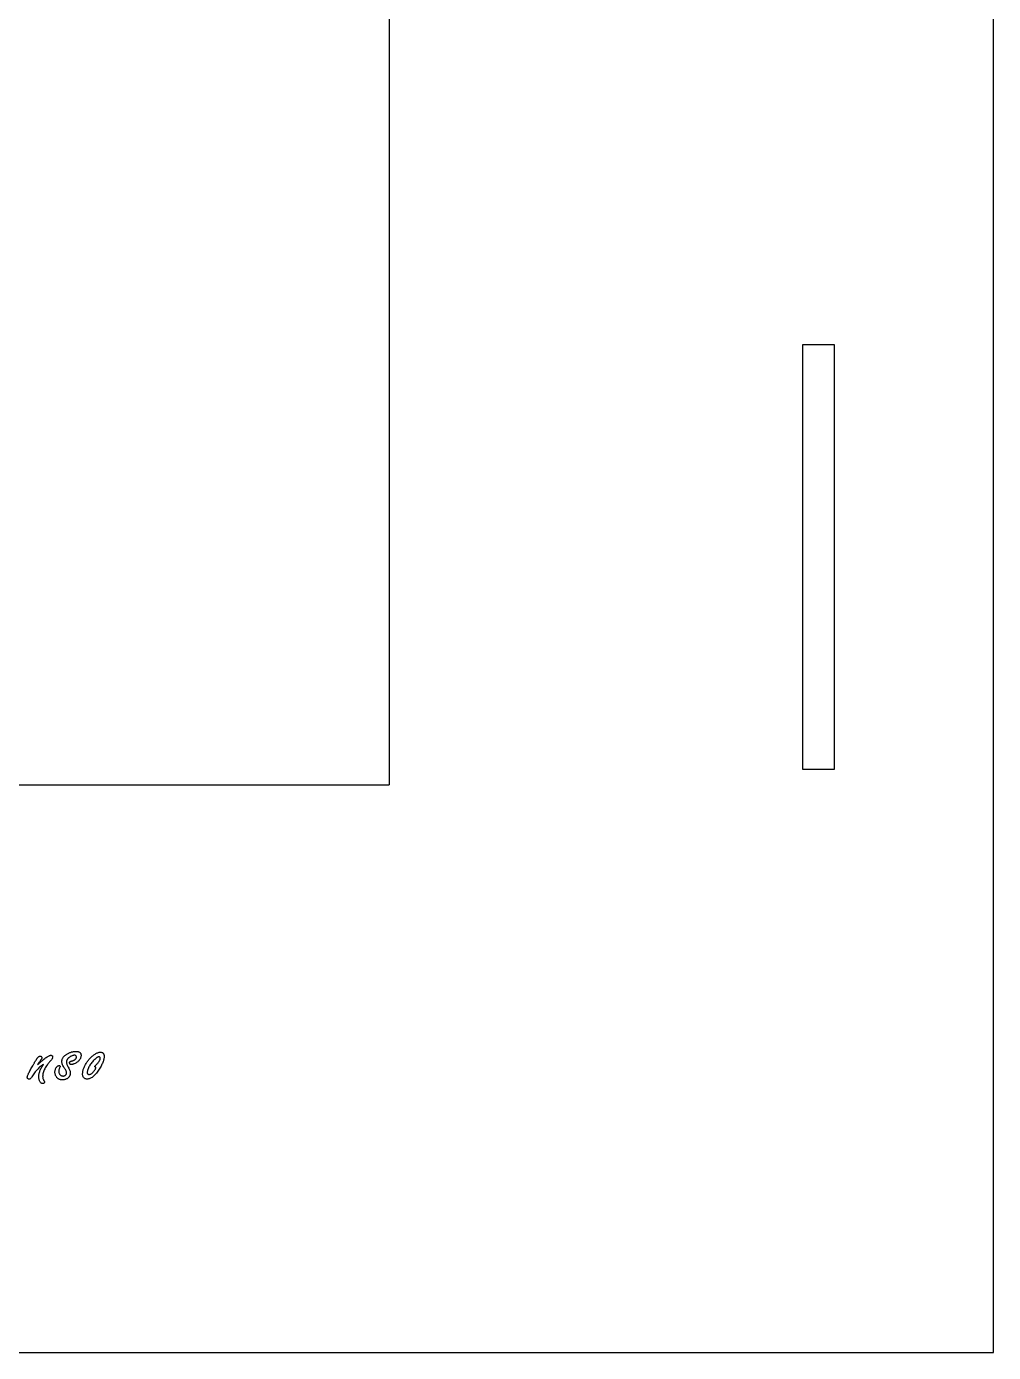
# Model space of a CAD drawing. Header units: millimetres. Extents: x 1 to 632, y 0 to 1598.
# Drawn here: x 540.8 to 631.9, y 1347.9 to 1472.9 of the extents above; entities that cross this region are included whole.
import ezdxf

# ---------------------------------------------------------------- set-up
doc = ezdxf.new("R2010")
doc.units = ezdxf.units.MM

msp = doc.modelspace()

# ---------------------------------------------------------------- linework, layer by layer
at = {"color": 7, "linetype": 'Continuous', "lineweight": 25}
for p, q in [((631.95, 1347.89), (631.95, 1597.89)), ((574.95, 1504.39), (574.95, 1401.39)), ((616.95, 1442.89), (613.95, 1442.89)), ((613.95, 1442.89), (613.95, 1402.89)), ((616.95, 1402.89), (616.95, 1442.89)), ((613.95, 1402.89), (616.95, 1402.89)), ((451.95, 1401.39), (574.95, 1401.39)), ((1.95, 1347.89), (631.95, 1347.89))]:
    msp.add_line(p, q, dxfattribs=at)
for points, knots in [([(544.52, 1375.99), (544.55, 1376.01), (544.62, 1376.05), (544.73, 1376.11), (544.84, 1376.16), (544.95, 1376.2), (545.06, 1376.23), (545.18, 1376.25), (545.29, 1376.27), (545.37, 1376.27), (545.41, 1376.27)], [0, 0, 0, 0, 0.131276, 0.260421, 0.386411, 0.51105, 0.632802, 0.754718, 0.87654, 1, 1, 1, 1]), ([(545.41, 1376.27), (545.45, 1376.27), (545.52, 1376.27), (545.62, 1376.25), (545.7, 1376.22), (545.77, 1376.18), (545.83, 1376.13), (545.87, 1376.07), (545.89, 1375.99), (545.9, 1375.94), (545.9, 1375.91)], [0, 0, 0, 0, 0.166426, 0.311906, 0.438686, 0.553298, 0.659415, 0.764791, 0.87562, 1, 1, 1, 1]), ([(542.35, 1375.04), (542.3, 1375.01), (542.2, 1374.95), (542.06, 1374.84), (541.92, 1374.71), (541.78, 1374.57), (541.64, 1374.42), (541.51, 1374.25), (541.38, 1374.06), (541.3, 1373.93), (541.26, 1373.86)], [0, 0, 0, 0, 0.105891, 0.215225, 0.330638, 0.451254, 0.57811, 0.711221, 0.852392, 1, 1, 1, 1]), ([(541.34, 1374.92), (541.36, 1374.96), (541.4, 1375.03), (541.46, 1375.14), (541.52, 1375.24), (541.58, 1375.33), (541.63, 1375.42), (541.68, 1375.49), (541.73, 1375.56), (541.75, 1375.6), (541.77, 1375.62)], [0, 0, 0, 0, 0.162621, 0.316003, 0.455882, 0.586532, 0.705611, 0.815481, 0.912716, 1, 1, 1, 1]), ([(541.77, 1375.62), (541.79, 1375.65), (541.84, 1375.71), (541.91, 1375.78), (541.97, 1375.82), (542.02, 1375.83), (542.04, 1375.83)], [0, 0, 0, 0, 0.341722, 0.614295, 0.830039, 1, 1, 1, 1]), ([(542.08, 1375.43), (542.06, 1375.4), (542, 1375.32), (541.93, 1375.22), (541.86, 1375.12), (541.82, 1375.05), (541.8, 1375.02)], [0, 0, 0, 0, 0.274185, 0.533152, 0.774564, 1, 1, 1, 1]), ([(541.8, 1375.02), (541.82, 1375.03), (541.86, 1375.06), (541.89, 1375.09), (541.91, 1375.11)], [0, 0, 0, 0, 0.506465, 1, 1, 1, 1]), ([(541.91, 1375.11), (541.98, 1375.17), (542.1, 1375.29), (542.29, 1375.45), (542.46, 1375.59), (542.61, 1375.7), (542.75, 1375.79), (542.87, 1375.85), (542.97, 1375.9), (543.03, 1375.9), (543.06, 1375.91)], [0, 0, 0, 0, 0.196356, 0.371483, 0.525523, 0.659334, 0.772626, 0.866661, 0.941783, 1, 1, 1, 1]), ([(541.91, 1373.89), (541.91, 1373.94), (541.92, 1374.03), (541.94, 1374.16), (541.97, 1374.3), (542.02, 1374.44), (542.08, 1374.58), (542.16, 1374.73), (542.25, 1374.88), (542.31, 1374.98), (542.35, 1375.04)], [0, 0, 0, 0, 0.105099, 0.214941, 0.328716, 0.449066, 0.575017, 0.708892, 0.850399, 1, 1, 1, 1]), ([(542.04, 1375.83), (542.06, 1375.83), (542.1, 1375.83), (542.13, 1375.8), (542.14, 1375.79)], [0, 0, 0, 0, 0.470474, 1, 1, 1, 1]), ([(542.2, 1375.67), (542.2, 1375.65), (542.2, 1375.62), (542.17, 1375.56), (542.13, 1375.5), (542.1, 1375.46), (542.08, 1375.43)], [0, 0, 0, 0, 0.172032, 0.390732, 0.6661, 1, 1, 1, 1]), ([(542.14, 1375.79), (542.16, 1375.77), (542.19, 1375.74), (542.2, 1375.69), (542.2, 1375.67)], [0, 0, 0, 0, 0.521383, 1, 1, 1, 1]), ([(543.07, 1375.44), (543.01, 1375.37), (542.89, 1375.24), (542.72, 1375.03), (542.59, 1374.83), (542.47, 1374.63), (542.39, 1374.44), (542.32, 1374.26), (542.28, 1374.09), (542.28, 1373.98), (542.27, 1373.92)], [0, 0, 0, 0, 0.162233, 0.312469, 0.450866, 0.578252, 0.696223, 0.804689, 0.904965, 1, 1, 1, 1]), ([(543.06, 1375.91), (543.08, 1375.9), (543.12, 1375.9), (543.18, 1375.87), (543.21, 1375.8), (543.22, 1375.76), (543.22, 1375.73)], [0, 0, 0, 0, 0.263841, 0.482948, 0.715992, 1, 1, 1, 1]), ([(543.22, 1375.73), (543.21, 1375.71), (543.21, 1375.66), (543.18, 1375.59), (543.13, 1375.52), (543.09, 1375.47), (543.07, 1375.44)], [0, 0, 0, 0, 0.19547, 0.421981, 0.687534, 1, 1, 1, 1]), ([(544.09, 1375.31), (544.09, 1375.34), (544.09, 1375.41), (544.11, 1375.5), (544.15, 1375.59), (544.19, 1375.67), (544.25, 1375.76), (544.33, 1375.84), (544.42, 1375.92), (544.48, 1375.96), (544.52, 1375.99)], [0, 0, 0, 0, 0.1128968, 0.224143, 0.3375197, 0.455323, 0.5777086, 0.7092209, 0.8485878, 1, 1, 1, 1]), ([(544.34, 1374.68), (544.3, 1374.73), (544.23, 1374.84), (544.15, 1375), (544.1, 1375.16), (544.09, 1375.26), (544.09, 1375.31)], [0, 0, 0, 0, 0.292708, 0.554606, 0.786751, 1, 1, 1, 1]), ([(544.82, 1375.73), (544.79, 1375.71), (544.75, 1375.68), (544.69, 1375.63), (544.64, 1375.57), (544.6, 1375.51), (544.56, 1375.45), (544.54, 1375.39), (544.52, 1375.32), (544.52, 1375.28), (544.52, 1375.25)], [0, 0, 0, 0, 0.146969, 0.2857692, 0.414757, 0.5373803, 0.654516, 0.7704745, 0.8834111, 1, 1, 1, 1]), ([(544.52, 1375.25), (544.52, 1375.22), (544.53, 1375.14), (544.56, 1375.03), (544.62, 1374.9), (544.67, 1374.81), (544.69, 1374.77)], [0, 0, 0, 0, 0.199972, 0.429371, 0.696123, 1, 1, 1, 1]), ([(544.81, 1375.18), (544.81, 1375.19), (544.81, 1375.22), (544.83, 1375.27), (544.86, 1375.3), (544.88, 1375.32), (544.89, 1375.33)], [0, 0, 0, 0, 0.257483, 0.504204, 0.740623, 1, 1, 1, 1]), ([(544.97, 1375.04), (544.95, 1375.04), (544.9, 1375.04), (544.85, 1375.07), (544.82, 1375.12), (544.81, 1375.16), (544.81, 1375.18)], [0, 0, 0, 0, 0.287158, 0.521094, 0.739871, 1, 1, 1, 1]), ([(545.29, 1375.91), (545.25, 1375.9), (545.17, 1375.9), (545.06, 1375.86), (544.94, 1375.81), (544.86, 1375.76), (544.82, 1375.73)], [0, 0, 0, 0, 0.21472, 0.450626, 0.710413, 1, 1, 1, 1]), ([(544.89, 1375.33), (544.9, 1375.33), (544.92, 1375.34), (544.97, 1375.35), (545.04, 1375.37), (545.1, 1375.39), (545.13, 1375.39)], [0, 0, 0, 0, 0.098873, 0.296298, 0.595815, 1, 1, 1, 1]), ([(545.26, 1375.11), (545.23, 1375.09), (545.18, 1375.07), (545.1, 1375.05), (545.03, 1375.04), (544.99, 1375.04), (544.97, 1375.04)], [0, 0, 0, 0, 0.295262, 0.559451, 0.794588, 1, 1, 1, 1]), ([(545.13, 1375.39), (545.15, 1375.4), (545.2, 1375.41), (545.26, 1375.45), (545.32, 1375.49), (545.35, 1375.52), (545.37, 1375.54)], [0, 0, 0, 0, 0.239202, 0.483413, 0.733614, 1, 1, 1, 1]), ([(545.73, 1375.44), (545.7, 1375.41), (545.64, 1375.34), (545.53, 1375.25), (545.4, 1375.17), (545.31, 1375.13), (545.26, 1375.11)], [0, 0, 0, 0, 0.226949, 0.466767, 0.721863, 1, 1, 1, 1]), ([(545.46, 1375.74), (545.46, 1375.76), (545.46, 1375.81), (545.42, 1375.87), (545.36, 1375.9), (545.31, 1375.9), (545.29, 1375.91)], [0, 0, 0, 0, 0.269739, 0.492776, 0.718661, 1, 1, 1, 1]), ([(545.37, 1375.54), (545.38, 1375.55), (545.41, 1375.58), (545.44, 1375.63), (545.46, 1375.68), (545.46, 1375.72), (545.46, 1375.74)], [0, 0, 0, 0, 0.273316, 0.525832, 0.766469, 1, 1, 1, 1]), ([(545.9, 1375.91), (545.9, 1375.87), (545.89, 1375.79), (545.86, 1375.67), (545.81, 1375.55), (545.76, 1375.48), (545.73, 1375.44)], [0, 0, 0, 0, 0.239144, 0.478578, 0.73249, 1, 1, 1, 1]), ([(546.04, 1374.12), (546.04, 1374.16), (546.05, 1374.24), (546.07, 1374.37), (546.09, 1374.5), (546.13, 1374.63), (546.19, 1374.77), (546.25, 1374.91), (546.33, 1375.05), (546.38, 1375.14), (546.41, 1375.19)], [0, 0, 0, 0, 0.108519, 0.220993, 0.336012, 0.457595, 0.583328, 0.716037, 0.854473, 1, 1, 1, 1]), ([(546.41, 1375.19), (546.44, 1375.23), (546.5, 1375.32), (546.59, 1375.44), (546.69, 1375.56), (546.79, 1375.67), (546.89, 1375.77), (547, 1375.86), (547.11, 1375.95), (547.19, 1376), (547.23, 1376.02)], [0, 0, 0, 0, 0.133989, 0.264935, 0.392962, 0.517827, 0.641255, 0.762263, 0.881257, 1, 1, 1, 1]), ([(547.19, 1375.52), (547.14, 1375.47), (547.04, 1375.38), (546.9, 1375.22), (546.78, 1375.06), (546.71, 1374.95), (546.68, 1374.89)], [0, 0, 0, 0, 0.270385, 0.525572, 0.769177, 1, 1, 1, 1]), ([(547.58, 1375.76), (547.57, 1375.76), (547.55, 1375.76), (547.51, 1375.75), (547.46, 1375.73), (547.42, 1375.7), (547.37, 1375.67), (547.31, 1375.63), (547.25, 1375.58), (547.21, 1375.54), (547.19, 1375.52)], [0, 0, 0, 0, 0.075745, 0.164273, 0.264548, 0.37888, 0.510413, 0.658288, 0.820853, 1, 1, 1, 1]), ([(547.2, 1374.85), (547.2, 1374.86), (547.21, 1374.88), (547.24, 1374.91), (547.28, 1374.96), (547.31, 1375), (547.33, 1375.02)], [0, 0, 0, 0, 0.105776, 0.311641, 0.6046, 1, 1, 1, 1]), ([(547.23, 1376.02), (547.27, 1376.05), (547.36, 1376.1), (547.48, 1376.15), (547.61, 1376.19), (547.69, 1376.19), (547.73, 1376.2)], [0, 0, 0, 0, 0.287757, 0.548111, 0.782659, 1, 1, 1, 1]), ([(547.33, 1375.02), (547.36, 1375.05), (547.42, 1375.11), (547.5, 1375.2), (547.56, 1375.28), (547.62, 1375.36), (547.66, 1375.44), (547.69, 1375.51), (547.71, 1375.58), (547.71, 1375.62), (547.71, 1375.64)], [0, 0, 0, 0, 0.173763, 0.331792, 0.475505, 0.605404, 0.721439, 0.824005, 0.917266, 1, 1, 1, 1]), ([(548.07, 1375.81), (548.07, 1375.77), (548.07, 1375.67), (548.04, 1375.53), (548, 1375.38), (547.94, 1375.22), (547.87, 1375.06), (547.78, 1374.88), (547.67, 1374.7), (547.59, 1374.57), (547.55, 1374.51)], [0, 0, 0, 0, 0.09364, 0.19504, 0.304141, 0.422157, 0.551297, 0.690286, 0.839521, 1, 1, 1, 1]), ([(547.69, 1375.7), (547.68, 1375.71), (547.67, 1375.73), (547.65, 1375.75), (547.62, 1375.76), (547.59, 1375.76), (547.58, 1375.76)], [0, 0, 0, 0, 0.249992, 0.487376, 0.737853, 1, 1, 1, 1]), ([(547.71, 1375.64), (547.71, 1375.65), (547.71, 1375.67), (547.7, 1375.69), (547.69, 1375.7)], [0, 0, 0, 0, 0.472975, 1, 1, 1, 1]), ([(547.73, 1376.2), (547.75, 1376.19), (547.8, 1376.19), (547.88, 1376.17), (547.94, 1376.14), (547.99, 1376.1), (548.03, 1376.04), (548.05, 1375.98), (548.07, 1375.9), (548.07, 1375.84), (548.07, 1375.81)], [0, 0, 0, 0, 0.136092, 0.258524, 0.372255, 0.480721, 0.592098, 0.712117, 0.846737, 1, 1, 1, 1]), ([(540.83, 1373.84), (540.83, 1373.86), (540.83, 1373.91), (540.86, 1373.99), (540.9, 1374.1), (540.96, 1374.22), (541.03, 1374.37), (541.12, 1374.53), (541.22, 1374.72), (541.3, 1374.85), (541.34, 1374.92)], [0, 0, 0, 0, 0.052192, 0.123697, 0.216356, 0.330957, 0.465253, 0.621904, 0.800107, 1, 1, 1, 1]), ([(540.88, 1373.7), (540.87, 1373.71), (540.86, 1373.73), (540.84, 1373.76), (540.83, 1373.8), (540.83, 1373.83), (540.83, 1373.84)], [0, 0, 0, 0, 0.246538, 0.491739, 0.739939, 1, 1, 1, 1]), ([(541.26, 1373.86), (541.24, 1373.83), (541.2, 1373.77), (541.14, 1373.71), (541.07, 1373.66), (541.02, 1373.66), (541, 1373.66)], [0, 0, 0, 0, 0.3124844, 0.574106, 0.7970581, 1, 1, 1, 1]), ([(542.02, 1373.44), (542, 1373.47), (541.97, 1373.54), (541.94, 1373.65), (541.92, 1373.77), (541.91, 1373.85), (541.91, 1373.89)], [0, 0, 0, 0, 0.230025, 0.470248, 0.725767, 1, 1, 1, 1]), ([(542.27, 1373.92), (542.28, 1373.89), (542.28, 1373.82), (542.3, 1373.71), (542.34, 1373.61), (542.38, 1373.55), (542.4, 1373.52)], [0, 0, 0, 0, 0.24315, 0.488768, 0.737616, 1, 1, 1, 1]), ([(543.43, 1374.3), (543.44, 1374.35), (543.44, 1374.44), (543.47, 1374.57), (543.52, 1374.7), (543.58, 1374.77), (543.6, 1374.8)], [0, 0, 0, 0, 0.267571, 0.518356, 0.75927, 1, 1, 1, 1]), ([(543.57, 1373.86), (543.55, 1373.89), (543.51, 1373.95), (543.47, 1374.06), (543.44, 1374.18), (543.44, 1374.26), (543.43, 1374.3)], [0, 0, 0, 0, 0.2436879, 0.4884419, 0.7385611, 1, 1, 1, 1]), ([(544.15, 1373.59), (544.12, 1373.59), (544.06, 1373.59), (543.97, 1373.6), (543.89, 1373.62), (543.81, 1373.65), (543.75, 1373.69), (543.68, 1373.74), (543.62, 1373.79), (543.59, 1373.83), (543.57, 1373.86)], [0, 0, 0, 0, 0.13905, 0.270716, 0.396302, 0.517928, 0.637667, 0.755662, 0.875743, 1, 1, 1, 1]), ([(543.6, 1374.8), (543.62, 1374.82), (543.65, 1374.86), (543.71, 1374.9), (543.77, 1374.93), (543.81, 1374.93), (543.83, 1374.94)], [0, 0, 0, 0, 0.296007, 0.556185, 0.784676, 1, 1, 1, 1]), ([(543.89, 1374.77), (543.88, 1374.74), (543.85, 1374.68), (543.82, 1374.59), (543.8, 1374.49), (543.8, 1374.42), (543.8, 1374.38)], [0, 0, 0, 0, 0.238023, 0.480256, 0.732119, 1, 1, 1, 1]), ([(543.8, 1374.38), (543.8, 1374.35), (543.8, 1374.29), (543.83, 1374.21), (543.87, 1374.13), (543.91, 1374.09), (543.93, 1374.06)], [0, 0, 0, 0, 0.253297, 0.496511, 0.742223, 1, 1, 1, 1]), ([(543.83, 1374.94), (543.84, 1374.93), (543.87, 1374.93), (543.9, 1374.92), (543.92, 1374.89), (543.93, 1374.87), (543.93, 1374.86)], [0, 0, 0, 0, 0.3063338, 0.5546578, 0.760946, 1, 1, 1, 1]), ([(543.93, 1374.86), (543.93, 1374.85), (543.92, 1374.81), (543.9, 1374.78), (543.89, 1374.77)], [0, 0, 0, 0, 0.398265, 1, 1, 1, 1]), ([(543.93, 1374.06), (543.95, 1374.05), (543.99, 1374.01), (544.06, 1373.97), (544.14, 1373.95), (544.19, 1373.95), (544.21, 1373.95)], [0, 0, 0, 0, 0.261479, 0.507909, 0.753023, 1, 1, 1, 1]), ([(544.21, 1373.95), (544.24, 1373.95), (544.28, 1373.95), (544.35, 1373.97), (544.41, 1374), (544.44, 1374.03), (544.45, 1374.05)], [0, 0, 0, 0, 0.272817, 0.521532, 0.759294, 1, 1, 1, 1]), ([(544.52, 1374.26), (544.52, 1374.29), (544.51, 1374.35), (544.48, 1374.45), (544.42, 1374.56), (544.37, 1374.64), (544.34, 1374.68)], [0, 0, 0, 0, 0.188926, 0.41341, 0.683509, 1, 1, 1, 1]), ([(544.45, 1374.05), (544.46, 1374.06), (544.48, 1374.09), (544.51, 1374.14), (544.52, 1374.2), (544.52, 1374.24), (544.52, 1374.26)], [0, 0, 0, 0, 0.237811, 0.47598, 0.728259, 1, 1, 1, 1]), ([(544.88, 1374.22), (544.88, 1374.2), (544.88, 1374.14), (544.87, 1374.07), (544.84, 1373.99), (544.81, 1373.93), (544.76, 1373.86), (544.71, 1373.8), (544.65, 1373.75), (544.6, 1373.72), (544.58, 1373.7)], [0, 0, 0, 0, 0.127123, 0.250883, 0.369595, 0.487917, 0.608895, 0.73167, 0.862167, 1, 1, 1, 1]), ([(544.69, 1374.77), (544.72, 1374.71), (544.78, 1374.62), (544.84, 1374.48), (544.87, 1374.35), (544.88, 1374.26), (544.88, 1374.22)], [0, 0, 0, 0, 0.301639, 0.566152, 0.798193, 1, 1, 1, 1]), ([(546.1, 1373.87), (546.09, 1373.89), (546.07, 1373.92), (546.06, 1373.98), (546.04, 1374.05), (546.04, 1374.09), (546.04, 1374.12)], [0, 0, 0, 0, 0.231904, 0.473118, 0.729551, 1, 1, 1, 1]), ([(546.46, 1373.66), (546.42, 1373.66), (546.35, 1373.67), (546.25, 1373.71), (546.16, 1373.77), (546.12, 1373.84), (546.1, 1373.87)], [0, 0, 0, 0, 0.26387, 0.503786, 0.743646, 1, 1, 1, 1]), ([(547.55, 1374.51), (547.51, 1374.44), (547.42, 1374.32), (547.28, 1374.14), (547.14, 1373.99), (547, 1373.87), (546.87, 1373.78), (546.73, 1373.71), (546.6, 1373.67), (546.51, 1373.66), (546.46, 1373.66)], [0, 0, 0, 0, 0.1695811, 0.3242091, 0.4646042, 0.5913111, 0.7057915, 0.8104122, 0.9073594, 1, 1, 1, 1]), ([(546.68, 1374.89), (546.65, 1374.83), (546.59, 1374.72), (546.53, 1374.56), (546.49, 1374.41), (546.48, 1374.32), (546.48, 1374.28)], [0, 0, 0, 0, 0.303746, 0.569792, 0.800347, 1, 1, 1, 1]), ([(546.48, 1374.28), (546.48, 1374.26), (546.48, 1374.22), (546.5, 1374.18), (546.52, 1374.16)], [0, 0, 0, 0, 0.506279, 1, 1, 1, 1]), ([(546.52, 1374.16), (546.52, 1374.15), (546.54, 1374.13), (546.58, 1374.11), (546.61, 1374.1), (546.64, 1374.09), (546.65, 1374.09)], [0, 0, 0, 0, 0.265427, 0.510932, 0.750544, 1, 1, 1, 1]), ([(546.65, 1374.09), (546.69, 1374.1), (546.76, 1374.11), (546.87, 1374.16), (546.98, 1374.25), (547.05, 1374.33), (547.08, 1374.37)], [0, 0, 0, 0, 0.196615, 0.422128, 0.685977, 1, 1, 1, 1]), ([(547.08, 1374.37), (547.11, 1374.41), (547.18, 1374.48), (547.22, 1374.56), (547.25, 1374.61)], [0, 0, 0, 0, 0.512972, 1, 1, 1, 1]), ([(547.3, 1374.73), (547.29, 1374.74), (547.26, 1374.77), (547.23, 1374.8), (547.21, 1374.82), (547.2, 1374.84), (547.2, 1374.85)], [0, 0, 0, 0, 0.361177, 0.645404, 0.852775, 1, 1, 1, 1]), ([(547.25, 1374.61), (547.26, 1374.62), (547.27, 1374.65), (547.29, 1374.69), (547.3, 1374.72), (547.3, 1374.73), (547.3, 1374.73)], [0, 0, 0, 0, 0.435392, 0.740253, 0.933098, 1, 1, 1, 1]), ([(541, 1373.66), (540.98, 1373.66), (540.93, 1373.66), (540.9, 1373.69), (540.88, 1373.7)], [0, 0, 0, 0, 0.510049, 1, 1, 1, 1]), ([(542.28, 1373.24), (542.25, 1373.24), (542.2, 1373.25), (542.13, 1373.29), (542.07, 1373.35), (542.03, 1373.41), (542.02, 1373.44)], [0, 0, 0, 0, 0.221785, 0.44833, 0.700105, 1, 1, 1, 1]), ([(542.41, 1373.29), (542.39, 1373.28), (542.35, 1373.25), (542.3, 1373.24), (542.28, 1373.24)], [0, 0, 0, 0, 0.498732, 1, 1, 1, 1]), ([(542.4, 1373.52), (542.41, 1373.5), (542.42, 1373.48), (542.44, 1373.44), (542.45, 1373.41), (542.46, 1373.39), (542.46, 1373.38)], [0, 0, 0, 0, 0.321997, 0.589617, 0.819078, 1, 1, 1, 1]), ([(542.46, 1373.38), (542.45, 1373.37), (542.45, 1373.33), (542.42, 1373.31), (542.41, 1373.29)], [0, 0, 0, 0, 0.446025, 1, 1, 1, 1]), ([(544.58, 1373.7), (544.54, 1373.69), (544.48, 1373.65), (544.37, 1373.61), (544.26, 1373.59), (544.19, 1373.59), (544.15, 1373.59)], [0, 0, 0, 0, 0.244081, 0.489028, 0.740548, 1, 1, 1, 1])]:
    msp.add_open_spline(points, degree=3, knots=knots, dxfattribs=at)

doc.saveas('drawing.dxf')
